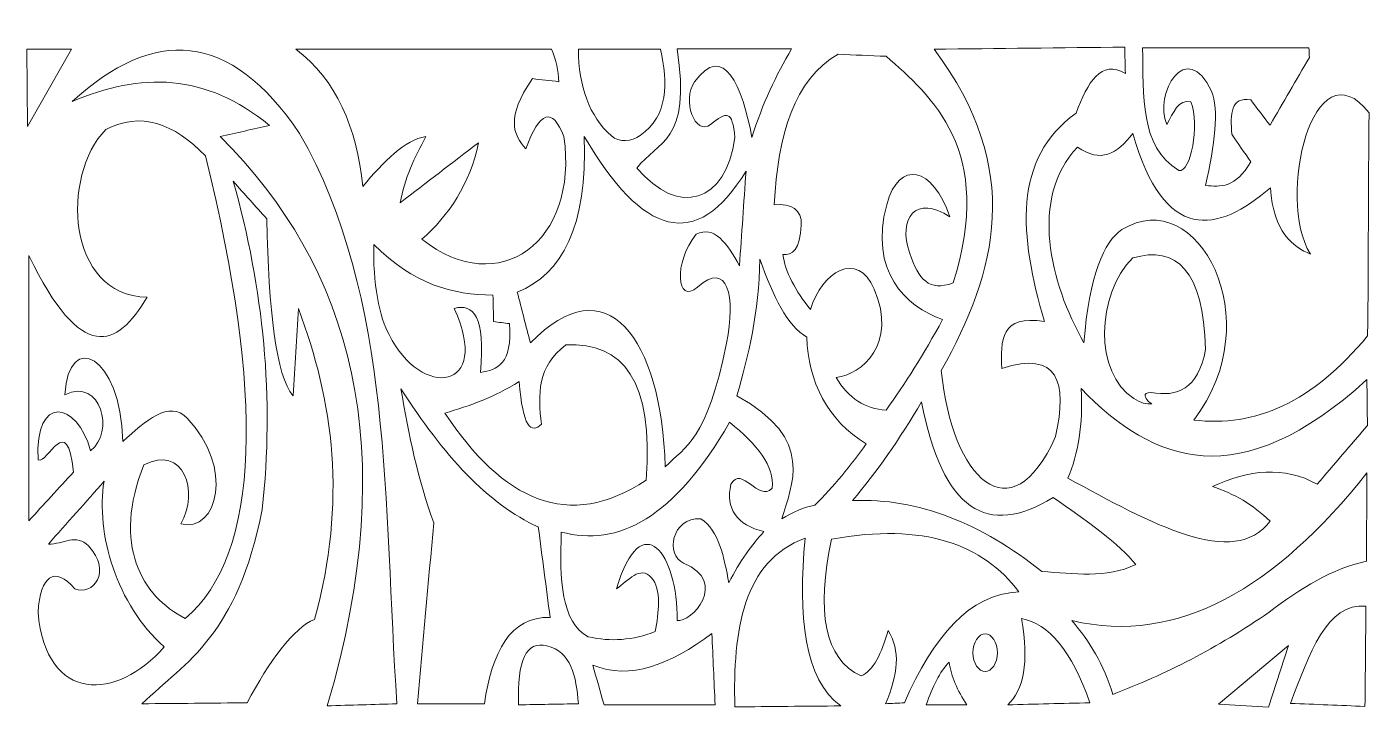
# Model space of a CAD drawing. Header units: millimetres. Extents: x -1200 to 1200, y -590 to 626.
import ezdxf

# ---------------------------------------------------------------- set-up
doc = ezdxf.new("R2010")
doc.units = ezdxf.units.MM
doc.header["$MEASUREMENT"] = 0
doc.layers.add('Layer 1', color=7, linetype='Continuous')

msp = doc.modelspace()

# ---------------------------------------------------------------- linework, layer by layer
at = {"layer": 'Layer 1', "color": 250, "lineweight": 20}
for points, knots in [([(-662.8941, -587.6509), (-621.364, -586.4412), (-579.834, -585.2288), (-538.3021, -584.0163), (-562.6929, -229.5686), (-544.5392, 143.3736), (-712.2607, 435.5024), (-837.1936, 620.4145), (-973.3975, 626.2679), (-1118.9476, 492.5113), (-997.5407, 545.4733), (-879.4836, 543.664), (-766.3289, 450.041), (-795.712, 443.3766), (-825.0969, 436.7121), (-854.4835, 430.0505), (-619.6018, 196.5818), (-526.7542, -124.7311), (-662.8941, -587.6509)], [0, 0, 0, 0, 0.166666667, 0.166666667, 0.166666667, 0.333333333, 0.333333333, 0.333333333, 0.5, 0.5, 0.5, 0.666666667, 0.666666667, 0.666666667, 0.833333333, 0.833333333, 0.833333333, 1, 1, 1, 1]), ([(-37.5837, 586.8435), (29.805, 586.8435), (99.8944, 586.8435), (167.2849, 586.8435), (139.7764, 540.3264), (114.9148, 488.6759), (96.4114, 428.2331), (78.9674, 520.9514), (46.477, 600.0813), (-6.324, 527.6828), (-29.6347, 495.7203), (-5.0638, 430.187), (22.3615, 451.8584), (51.5595, 474.9295), (61.2534, 477.8656), (65.8511, 428.2331), (50.4584, 311.5764), (-34.6997, 285.3952), (-109.2827, 373.7134), (-73.1432, 422.4626), (-11.0689, 418.63), (-37.5837, 586.8435)], [0, 0, 0, 0, 0.142857143, 0.142857143, 0.142857143, 0.285714286, 0.285714286, 0.285714286, 0.428571429, 0.428571429, 0.428571429, 0.571428571, 0.571428571, 0.571428571, 0.714285714, 0.714285714, 0.714285714, 0.857142857, 0.857142857, 0.857142857, 1, 1, 1, 1]), ([(794.6656, 588.8937), (893.8939, 588.8937), (993.1221, 588.8937), (1092.3522, 588.8937), (1092.572, 583.0857), (1092.7936, 577.2777), (1093.0152, 571.4672), (1069.5887, 531.1488), (1046.1621, 490.8278), (1022.7372, 450.5067), (1011.2447, 465.5431), (999.7521, 480.5769), (988.2613, 495.6107), (953.0185, 501.7959), (951.3359, 470.6231), (954.4484, 434.1053), (965.7176, 417.7066), (976.9886, 401.3052), (988.2613, 384.901), (961.2965, 338.0253), (934.3351, 339.6687), (907.3754, 342.8724), (923.8084, 415.8678), (932.1228, 478.1842), (917.9834, 510.987), (874.3899, 607.5193), (813.0461, 506.635), (838.4234, 451.5318), (849.8191, 472.8017), (858.8138, 497.5056), (881.1255, 492.257), (897.9134, 450.5389), (880.7136, 364.592), (859.6395, 369.5247), (788.9617, 412.6908), (797.141, 504.0495), (794.6656, 588.8937)], [0, 0, 0, 0, 0.083333333, 0.083333333, 0.083333333, 0.166666667, 0.166666667, 0.166666667, 0.25, 0.25, 0.25, 0.333333333, 0.333333333, 0.333333333, 0.416666667, 0.416666667, 0.416666667, 0.5, 0.5, 0.5, 0.583333333, 0.583333333, 0.583333333, 0.666666667, 0.666666667, 0.666666667, 0.75, 0.75, 0.75, 0.833333333, 0.833333333, 0.833333333, 0.916666667, 0.916666667, 0.916666667, 1, 1, 1, 1]), ([(-1198.8743, 448.2237), (-1198.8743, 448.2237), (-1200.0498, 586.3403), (-1200.0498, 586.3403), (-1200.0498, 586.3403), (-1120.1229, 586.3403), (-1120.1229, 586.3403), (-1120.1229, 586.3403), (-1198.8743, 448.2237), (-1198.8743, 448.2237)], [0, 0, 0, 0, 0.333333333, 0.333333333, 0.333333333, 0.666666667, 0.666666667, 0.666666667, 1, 1, 1, 1]), ([(-719.313, 586.3403), (-646.5042, 531.652), (-610.4064, 446.6874), (-599.4227, 341.0016), (-561.8118, 385.0831), (-524.2008, 424.3656), (-486.5847, 430.0505), (-506.5232, 393.075), (-524.9088, 355.3019), (-532.4251, 311.9244), (-485.8023, 347.666), (-439.1777, 383.4075), (-392.5531, 419.1465), (-407.9561, 344.473), (-445.2589, 289.3162), (-493.6372, 246.5007), (-355.0979, 137.1829), (-213.2958, 242.6493), (-239.7517, 430.0505), (-260.4172, 483.3336), (-283.1426, 476.0644), (-307.9247, 408.2425), (-330.3905, 433.2488), (-344.0624, 463.8516), (-296.1707, 533.6379), (-280.4993, 531.8232), (-264.8279, 530.0059), (-249.1548, 528.1859), (-249.3436, 547.5743), (-253.6539, 566.96), (-262.0841, 586.3403), (-414.4944, 586.3403), (-566.9045, 586.3403), (-719.313, 586.3403)], [0, 0, 0, 0, 0.090909091, 0.090909091, 0.090909091, 0.181818182, 0.181818182, 0.181818182, 0.272727273, 0.272727273, 0.272727273, 0.363636364, 0.363636364, 0.363636364, 0.454545455, 0.454545455, 0.454545455, 0.545454545, 0.545454545, 0.545454545, 0.636363636, 0.636363636, 0.636363636, 0.727272727, 0.727272727, 0.727272727, 0.818181818, 0.818181818, 0.818181818, 0.909090909, 0.909090909, 0.909090909, 1, 1, 1, 1]), ([(-213.893, 586.3403), (-164.9194, 586.3403), (-115.9439, 586.3403), (-66.9686, 586.3403), (-54.446, 526.1331), (-52.2146, 467.8931), (-103.4059, 431.8678), (-118.9629, 420.921), (-140.7744, 418.7798), (-154.9726, 431.3646), (-194.3718, 466.2953), (-213.391, 519.5489), (-213.893, 586.3403)], [0, 0, 0, 0, 0.25, 0.25, 0.25, 0.5, 0.5, 0.5, 0.75, 0.75, 0.75, 1, 1, 1, 1]), ([(246.862, -0.6554), (269.2828, -37.7218), (299.0589, -57.1075), (336.192, -58.8097), (369.8838, -12.9136), (403.579, 40.9959), (437.276, 102.9321), (370.7511, 126.6752), (305.4812, 189.5775), (337.3675, 308.2898), (359.4404, 390.4654), (419.9931, 376.1838), (450.2055, 286.4819), (390.3537, 326.5727), (356.2759, 285.24), (378.5063, 221.0582), (394.5221, 174.8194), (412.7088, 152.4094), (456.0824, 168.3558), (531.3769, 404.9023), (417.6579, 502.7006), (336.192, 573.6191), (307.5896, 574.8288), (278.9889, 576.0413), (250.3882, 577.2537), (172.4954, 532.4495), (142.3591, 433.9501), (136.3749, 308.2898), (167.5064, 310.8806), (185.944, 299.5778), (184.5661, 271.9433), (182.4023, 228.5524), (168.3494, 216.9016), (151.655, 219.2409), (155.5239, 189.085), (174.3286, 153.6272), (201.0719, 120.9502), (220.7783, 188.2259), (285.4406, 227.5273), (315.0349, 157.4518), (356.7624, 58.6526), (292.9102, 5.0482), (246.862, -0.6554)], [0, 0, 0, 0, 0.071428571, 0.071428571, 0.071428571, 0.142857143, 0.142857143, 0.142857143, 0.214285714, 0.214285714, 0.214285714, 0.285714286, 0.285714286, 0.285714286, 0.357142857, 0.357142857, 0.357142857, 0.428571429, 0.428571429, 0.428571429, 0.5, 0.5, 0.5, 0.571428571, 0.571428571, 0.571428571, 0.642857143, 0.642857143, 0.642857143, 0.714285714, 0.714285714, 0.714285714, 0.785714286, 0.785714286, 0.785714286, 0.857142857, 0.857142857, 0.857142857, 0.928571429, 0.928571429, 0.928571429, 1, 1, 1, 1]), ([(764.0361, 542.7246), (763.6448, 558.4729), (763.2535, 574.2239), (762.8606, 589.975), (649.2402, 588.7625), (535.6181, 587.5501), (421.996, 586.3403), (582.9784, 372.1584), (534.3856, 188.4186), (434.9253, 12.0659), (453.8494, -181.2234), (559.3926, -285.4693), (639.4441, -106.0601), (660.7692, -8.7972), (643.9154, 47.9789), (543.0617, 15.7005), (540.6693, 65.1029), (540.8165, 112.5487), (619.4624, 99.2975), (573.6842, 253.1143), (562.6834, 390.974), (675.8814, 471.8489), (696.3893, 527.1689), (720.8009, 568.5365), (764.0361, 542.7246)], [0, 0, 0, 0, 0.125, 0.125, 0.125, 0.25, 0.25, 0.25, 0.375, 0.375, 0.375, 0.5, 0.5, 0.5, 0.625, 0.625, 0.625, 0.75, 0.75, 0.75, 0.875, 0.875, 0.875, 1, 1, 1, 1]), ([(1197.1269, 73.5927), (1199.0725, 203.0269), (1198.0028, 343.3489), (1199.9502, 472.7857), (1100.4449, 597.9723), (1032.8693, 321.2787), (1094.8189, 219.9341), (1063.999, 232.9926), (1028.2819, 258.8874), (1023.5319, 338.5848), (928.9082, 256.4037), (833.1194, 239.21), (777.4138, 435.7085), (748.6606, 398.5805), (720.4892, 382.1952), (678.3169, 411.4276), (592.3071, 319.0947), (628.6301, 169.4772), (689.9982, 61.4522), (699.211, 181.4866), (725.9422, 242.6573), (757.9357, 263.847), (893.3174, 347.31), (1023.7015, 101.6528), (886.4918, -76.7233), (996.1532, -89.9906), (1098.2049, -45.3498), (1197.1269, 73.5927)], [0, 0, 0, 0, 0.111111111, 0.111111111, 0.111111111, 0.222222222, 0.222222222, 0.222222222, 0.333333333, 0.333333333, 0.333333333, 0.444444444, 0.444444444, 0.444444444, 0.555555556, 0.555555556, 0.555555556, 0.666666667, 0.666666667, 0.666666667, 0.777777778, 0.777777778, 0.777777778, 0.888888889, 0.888888889, 0.888888889, 1, 1, 1, 1]), ([(-1196.5236, -256.898), (-1196.5236, -98.7935), (-1196.5236, 59.3137), (-1196.5236, 217.4236), (-1102.1683, 23.0716), (-1039.1712, 51.766), (-984.9525, 142.9133), (-1130.0818, 146.2642), (-1139.0642, 359.8573), (-1059.0024, 442.7717), (-996.6112, 475.3176), (-937.3913, 453.8844), (-880.3422, 395.5213), (-775.9727, -30.2384), (-780.6033, -315.5475), (-916.7795, -431.3611), (-994.7901, -392.3944), (-1047.7712, -298.8945), (-990.8295, -156.9452), (-920.1118, -119.6351), (-890.8222, -205.135), (-925.0073, -262.35), (-858.6, -278.9067), (-829.3052, -161.0643), (-913.2533, -73.3483), (-945.2209, -39.946), (-988.0354, -77.8822), (-1028.4421, -115.1467), (-1032.0236, 40.3321), (-1125.9722, 84.7348), (-1131.8769, -31.5498), (-1066.9756, 0.2306), (-1042.6766, -98.6918), (-1086.0365, -131.5027), (-1110.7025, -42.6652), (-1185.8151, -30.0323), (-1180.068, -147.8586), (-1162.0857, -156.1529), (-1128.233, -58.5581), (-1116.5966, -169.6665), (-1143.2396, -198.7463), (-1169.8824, -227.8235), (-1196.5236, -256.898)], [0, 0, 0, 0, 0.071428571, 0.071428571, 0.071428571, 0.142857143, 0.142857143, 0.142857143, 0.214285714, 0.214285714, 0.214285714, 0.285714286, 0.285714286, 0.285714286, 0.357142857, 0.357142857, 0.357142857, 0.428571429, 0.428571429, 0.428571429, 0.5, 0.5, 0.5, 0.571428571, 0.571428571, 0.571428571, 0.642857143, 0.642857143, 0.642857143, 0.714285714, 0.714285714, 0.714285714, 0.785714286, 0.785714286, 0.785714286, 0.857142857, 0.857142857, 0.857142857, 0.928571429, 0.928571429, 0.928571429, 1, 1, 1, 1]), ([(-203.3144, 430.0505), (-197.3077, 269.2587), (-242.6771, 184.5913), (-323.2048, 151.9999), (-315.3683, 121.713), (-307.5316, 91.4233), (-299.6969, 61.1337), (-163.9292, 201.5387), (-65.1129, 70.7288), (-58.7408, -160.5798), (-21.8154, -122.2233), (15.4303, -114.8603), (50.9171, 60.7189), (68.0756, 145.6165), (53.1226, 208.5671), (-1.1464, 161.0865), (-38.5254, 128.3827), (-44.1773, 204.5819), (-3.4972, 255.5874), (29.1438, 271.7854), (52.2882, 239.0173), (74.0788, 199.2503), (77.9963, 255.59), (81.9137, 311.9271), (85.8328, 368.2614), (-3.1146, 222.1582), (-99.9506, 252.8573), (-203.3144, 430.0505)], [0, 0, 0, 0, 0.111111111, 0.111111111, 0.111111111, 0.222222222, 0.222222222, 0.222222222, 0.333333333, 0.333333333, 0.333333333, 0.444444444, 0.444444444, 0.444444444, 0.555555556, 0.555555556, 0.555555556, 0.666666667, 0.666666667, 0.666666667, 0.777777778, 0.777777778, 0.777777778, 0.888888889, 0.888888889, 0.888888889, 1, 1, 1, 1]), ([(-994.3555, -584.0163), (-931.6683, -583.4115), (-868.9813, -582.8066), (-806.2923, -582.199), (-767.0022, -508.8503), (-722.7146, -447.4842), (-685.5416, -433.1276), (-627.3257, -221.4696), (-652.0489, -42.8767), (-714.6115, 122.9227), (-717.7464, 70.8252), (-720.8814, 18.7277), (-724.0146, -33.3671), (-754.7549, 2.1577), (-767.8435, 119.5396), (-771.0304, 282.8472), (-791.0139, 305.26), (-810.9956, 327.6727), (-830.9756, 350.0882), (-776.7914, 157.5964), (-757.1697, -37.869), (-779.2582, -236.9075), (-824.3421, -463.2646), (-913.4126, -506.7573), (-994.3555, -584.0163)], [0, 0, 0, 0, 0.125, 0.125, 0.125, 0.25, 0.25, 0.25, 0.375, 0.375, 0.375, 0.5, 0.5, 0.5, 0.625, 0.625, 0.625, 0.75, 0.75, 0.75, 0.875, 0.875, 0.875, 1, 1, 1, 1]), ([(-366.6944, 146.5479), (-366.3032, 130.7995), (-365.912, 115.0486), (-365.5191, 99.2975), (-356.1176, 98.0877), (-346.7144, 96.8753), (-337.3095, 95.6629), (-331.3131, 23.2295), (-358.7851, 13.2489), (-389.0269, 8.4313), (-379.8991, 109.0372), (-401.6845, 131.8059), (-436.0428, 122.9227), (-367.6638, -25.1263), (-494.7484, -40.425), (-552.4744, 75.9801), (-568.4937, 103.8073), (-582.3751, 171.4043), (-579.441, 237.4141), (-509.2496, 165.4625), (-438.1218, 147.3936), (-366.6944, 146.5479)], [0, 0, 0, 0, 0.142857143, 0.142857143, 0.142857143, 0.285714286, 0.285714286, 0.285714286, 0.428571429, 0.428571429, 0.428571429, 0.571428571, 0.571428571, 0.571428571, 0.714285714, 0.714285714, 0.714285714, 0.857142857, 0.857142857, 0.857142857, 1, 1, 1, 1]), ([(811.4707, -47.5123), (809.0923, -45.7967), (806.3122, -45.0232), (804.33, -42.3601), (800.8974, -37.7539), (792.4844, -28.1614), (810.0496, -27.661), (857.344, -35.048), (893.1651, -23.3572), (907.6316, 49.6436), (903.3507, 191.6492), (855.2582, 235.8135), (777.1956, 213.0421), (711.6469, 147.9932), (708.0134, 6.4962), (779.0998, -37.9439), (791.0355, -46.1232), (801.7578, -49.0084), (811.4707, -47.5123)], [0, 0, 0, 0, 0.166666667, 0.166666667, 0.166666667, 0.333333333, 0.333333333, 0.333333333, 0.5, 0.5, 0.5, 0.666666667, 0.666666667, 0.666666667, 0.833333333, 0.833333333, 0.833333333, 1, 1, 1, 1]), ([(149.8547, -253.3169), (169.5369, -241.1309), (189.2174, -232.5154), (208.9066, -229.1163), (241.333, -196.3027), (273.9428, -157.8017), (300.6861, -119.1133), (232.2171, -78.4363), (196.3789, -7.317), (194.6772, 71.1919), (160.2844, 91.3483), (133.7298, 143.7831), (110.7238, 210.8956), (108.8769, 114.7621), (90.3596, 39.2509), (69.4587, -33.311), (211.1171, -110.8777), (166.9403, -193.8109), (149.8547, -253.3169)], [0, 0, 0, 0, 0.166666667, 0.166666667, 0.166666667, 0.333333333, 0.333333333, 0.333333333, 0.5, 0.5, 0.5, 0.666666667, 0.666666667, 0.666666667, 0.833333333, 0.833333333, 0.833333333, 1, 1, 1, 1]), ([(-452.4983, -64.2617), (-349.176, -220.6666), (-231.4962, -276.1686), (-92.8272, -184.2051), (-79.1813, -5.9896), (-134.2102, 63.0875), (-236.2255, 57.4991), (-287.0117, 19.5948), (-286.9926, -31.3973), (-279.7151, -84.2522), (-298.6617, -102.289), (-313.5921, -89.2706), (-319.6785, -7.9246), (-363.9541, -35.5673), (-408.2279, -51.5484), (-452.4983, -64.2617)], [0, 0, 0, 0, 0.2, 0.2, 0.2, 0.4, 0.4, 0.4, 0.6, 0.6, 0.6, 0.8, 0.8, 0.8, 1, 1, 1, 1]), ([(-501.8649, -584.0163), (-461.9031, -584.0163), (-421.9397, -584.0163), (-381.9746, -584.0163), (-368.0377, -491.0571), (-336.0735, -427.7238), (-264.435, -429.5438), (-271.4891, -375.6316), (-278.5414, -321.7168), (-285.5921, -267.8019), (-375.3653, -228.0992), (-455.9015, -138.3973), (-531.2498, -20.6459), (-517.5241, -102.8778), (-500.6462, -183.8919), (-472.4799, -260.5326), (-482.2761, -368.3624), (-492.0706, -476.1893), (-501.8649, -584.0163)], [0, 0, 0, 0, 0.166666667, 0.166666667, 0.166666667, 0.333333333, 0.333333333, 0.333333333, 0.5, 0.5, 0.5, 0.666666667, 0.666666667, 0.666666667, 0.833333333, 0.833333333, 0.833333333, 1, 1, 1, 1]), ([(1195.967, -4.3997), (1196.2561, -31.7719), (1196.5469, -59.147), (1196.8377, -86.5219), (1166.9439, -121.5221), (1137.0483, -156.525), (1107.1528, -191.5305), (1047.7425, -158.2112), (984.8285, -165.4992), (919.9464, -195.5694), (958.0403, -208.2852), (992.8037, -227.8717), (1022.6922, -257.4976), (958.1061, -344.1938), (809.075, -261.1697), (661.3403, -180.7605), (679.2569, -137.0938), (688.8021, -85.3388), (684.8501, -20.5548), (814.997, -153.9127), (966.8047, -212.5596), (1195.967, -4.3997)], [0, 0, 0, 0, 0.142857143, 0.142857143, 0.142857143, 0.285714286, 0.285714286, 0.285714286, 0.428571429, 0.428571429, 0.428571429, 0.571428571, 0.571428571, 0.571428571, 0.714285714, 0.714285714, 0.714285714, 0.857142857, 0.857142857, 0.857142857, 1, 1, 1, 1]), ([(276.2469, -220.5515), (319.1116, -169.811), (360.2487, -111.0544), (399.6634, -44.2711), (437.0164, -239.0406), (517.8608, -287.6292), (634.7425, -215.0996), (694.9058, -256.9328), (754.091, -298.5974), (782.8424, -335.0429), (729.5773, -360.6648), (671.7077, -350.6494), (614.7608, -347.7642), (506.9447, -261.3329), (394.4286, -216.0925), (276.2469, -220.5515)], [0, 0, 0, 0, 0.2, 0.2, 0.2, 0.4, 0.4, 0.4, 0.6, 0.6, 0.6, 0.8, 0.8, 0.8, 1, 1, 1, 1]), ([(-244.4533, -276.8886), (-247.7458, -361.722), (-244.5797, -439.0774), (-196.2621, -464.0729), (-156.3003, -473.462), (-116.3387, -470.4296), (-76.3718, -454.9863), (-70.9103, -421.6696), (-64.1262, -379.649), (-83.6353, -358.0044), (-102.9314, -336.5926), (-125.3818, -363.2985), (-145.72, -378.6587), (-101.2818, -227.7727), (-35.0425, -316.5645), (-37.5837, -434.9958), (-12.1716, -439.8295), (55.8214, -366.4139), (-25.9423, -332.3986), (-58.3912, -318.9011), (-47.5287, -249.776), (4.7306, -253.2634), (38.3444, -274.7554), (46.0459, -322.0085), (55.2725, -367.7548), (74.5065, -329.3179), (96.8338, -298.8062), (117.7798, -276.2248), (69.9347, -264.815), (48.5664, -234.5843), (58.7988, -191.4743), (78.3875, -156.4286), (107.5906, -224.3709), (132.8487, -198.7437), (137.1694, -159.3727), (105.0823, -119.9965), (56.448, -80.6176), (-42.1485, -251.612), (-142.6492, -304.6114), (-244.4533, -276.8886)], [0, 0, 0, 0, 0.076923077, 0.076923077, 0.076923077, 0.153846154, 0.153846154, 0.153846154, 0.230769231, 0.230769231, 0.230769231, 0.307692308, 0.307692308, 0.307692308, 0.384615385, 0.384615385, 0.384615385, 0.461538462, 0.461538462, 0.461538462, 0.538461538, 0.538461538, 0.538461538, 0.615384615, 0.615384615, 0.615384615, 0.692307692, 0.692307692, 0.692307692, 0.769230769, 0.769230769, 0.769230769, 0.846153846, 0.846153846, 0.846153846, 0.923076923, 0.923076923, 0.923076923, 1, 1, 1, 1]), ([(-954.3922, -482.2461), (-1037.9283, -578.6634), (-1166.0256, -584.4124), (-1180.068, -420.4572), (-1175.647, -355.2048), (-1150.9498, -336.3946), (-1114.2459, -378.6587), (-1082.1121, -391.1659), (-1046.6771, -348.6287), (-1089.8724, -301.7958), (-1110.7214, -279.193), (-1135.7942, -298.6991), (-1161.2617, -298.6964), (-1129.5243, -261.1403), (-1093.7795, -223.5813), (-1062.0456, -186.0224), (-1077.1993, -279.3162), (-1039.5849, -406.9972), (-954.3922, -482.2461)], [0, 0, 0, 0, 0.166666667, 0.166666667, 0.166666667, 0.333333333, 0.333333333, 0.333333333, 0.5, 0.5, 0.5, 0.666666667, 0.666666667, 0.666666667, 0.833333333, 0.833333333, 0.833333333, 1, 1, 1, 1]), ([(1195.0963, -328.8496), (1195.3854, -276.3479), (1195.6762, -223.8436), (1195.967, -171.3366), (1032.7203, -376.5256), (858.5195, -480.1076), (668.3061, -435.2045), (699.7667, -471.8829), (726.1724, -513.7751), (741.4473, -567.1385), (834.7744, -531.793), (928.1085, -484.5908), (1021.4355, -420.0664), (1076.9629, -376.8949), (1134.1765, -342.8341), (1195.0963, -328.8496)], [0, 0, 0, 0, 0.2, 0.2, 0.2, 0.4, 0.4, 0.4, 0.6, 0.6, 0.6, 0.8, 0.8, 0.8, 1, 1, 1, 1]), ([(573.6219, -384.1107), (509.7058, -298.5679), (404.4084, -259.8663), (238.6342, -289.6099), (211.794, -419.5177), (224.9658, -503.9871), (291.7885, -534.0734), (313.451, -525.7308), (328.0647, -493.49), (339.7183, -453.169), (362.3104, -487.8159), (357.9015, -532.4862), (335.0167, -584.0163), (346.3794, -583.4088), (357.7421, -582.8038), (369.1031, -582.199), (420.7946, -463.9204), (485.5573, -387.0762), (573.6219, -384.1107)], [0, 0, 0, 0, 0.166666667, 0.166666667, 0.166666667, 0.333333333, 0.333333333, 0.333333333, 0.5, 0.5, 0.5, 0.666666667, 0.666666667, 0.666666667, 0.833333333, 0.833333333, 0.833333333, 1, 1, 1, 1]), ([(65.8511, -589.5807), (128.9296, -588.9758), (192.0097, -588.371), (255.0898, -587.7634), (190.5434, -541.7201), (177.9396, -426.6558), (191.6184, -287.7926), (80.6448, -328.3223), (62.0393, -453.2921), (65.8511, -589.5807)], [0, 0, 0, 0, 0.333333333, 0.333333333, 0.333333333, 0.666666667, 0.666666667, 0.666666667, 1, 1, 1, 1]), ([(1192.4842, -588.6788), (1193.064, -528.9961), (1193.6439, -469.3108), (1194.2255, -409.6255), (1124.1432, -402.1635), (1092.8456, -495.7008), (1059.2628, -583.2937), (1103.6717, -585.0895), (1148.0787, -586.8855), (1192.4842, -588.6788)], [0, 0, 0, 0, 0.333333333, 0.333333333, 0.333333333, 0.666666667, 0.666666667, 0.666666667, 1, 1, 1, 1]), ([(553.6403, -585.8336), (602.6139, -584.6239), (651.5892, -583.4115), (700.5647, -582.199), (668.706, -489.1595), (627.4201, -441.4728), (578.3236, -431.3611), (592.4837, -511.1815), (581.6212, -559.3393), (553.6403, -585.8336)], [0, 0, 0, 0, 0.333333333, 0.333333333, 0.333333333, 0.666666667, 0.666666667, 0.666666667, 1, 1, 1, 1]), ([(-213.893, -584.0163), (-249.5461, -584.6212), (-285.1991, -585.2261), (-320.854, -585.8336), (-323.8349, -506.1069), (-306.9864, -470.9756), (-270.3119, -480.4288), (-226.6199, -490.4817), (-217.7671, -534.8041), (-213.893, -584.0163)], [0, 0, 0, 0, 0.333333333, 0.333333333, 0.333333333, 0.666666667, 0.666666667, 0.666666667, 1, 1, 1, 1]), ([(-168.0526, -585.8336), (-101.8391, -585.8336), (-35.6258, -585.8336), (30.5892, -585.8336), (28.6297, -543.4304), (26.6701, -501.027), (24.7122, -458.621), (-50.0214, -514.2755), (-121.8729, -542.1109), (-188.0343, -514.958), (-181.3732, -538.5859), (-174.712, -562.2111), (-168.0526, -585.8336)], [0, 0, 0, 0, 0.25, 0.25, 0.25, 0.5, 0.5, 0.5, 0.75, 0.75, 0.75, 1, 1, 1, 1]), ([(491.5797, -492.6336), (491.5797, -474.0454), (501.3828, -458.8886), (513.405, -458.8886), (525.4273, -458.8886), (535.2304, -474.0454), (535.2304, -492.6336), (535.2304, -511.2216), (525.4273, -526.3785), (513.405, -526.3785), (501.3828, -526.3785), (491.5797, -511.2216), (491.5797, -492.6336)], [0, 0, 0, 0, 0.25, 0.25, 0.25, 0.5, 0.5, 0.5, 0.75, 0.75, 0.75, 1, 1, 1, 1]), ([(930.3952, -584.64), (930.3952, -584.64), (1020.0801, -590.025), (1020.0801, -590.025), (1020.0801, -590.025), (1055.7799, -479.6313), (1055.7799, -479.6313), (1055.7799, -479.6313), (930.3952, -584.64), (930.3952, -584.64)], [0, 0, 0, 0, 0.333333333, 0.333333333, 0.333333333, 0.666666667, 0.666666667, 0.666666667, 1, 1, 1, 1]), ([(407.8912, -585.8336), (432.1816, -585.8336), (456.4736, -585.8336), (480.7657, -585.8336), (463.4792, -560.3938), (452.8989, -534.9539), (449.03, -509.506), (432.0811, -526.6221), (419.086, -553.9168), (407.8912, -585.8336)], [0, 0, 0, 0, 0.333333333, 0.333333333, 0.333333333, 0.666666667, 0.666666667, 0.666666667, 1, 1, 1, 1])]:
    msp.add_open_spline(points, degree=3, knots=knots, dxfattribs=at)

doc.saveas('drawing.dxf')
